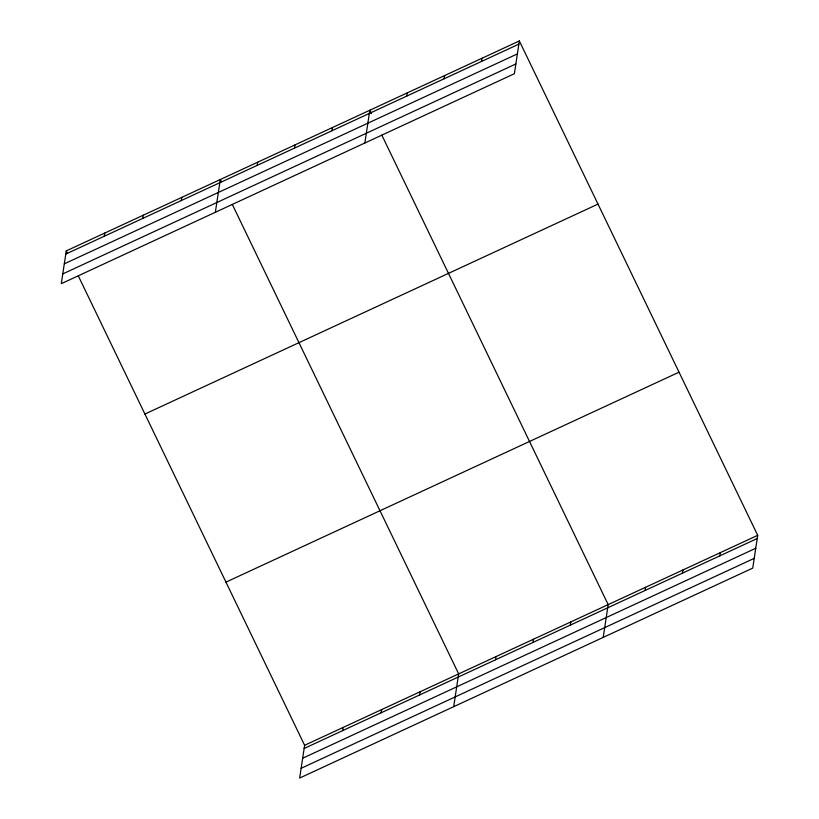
<?xml version="1.0" encoding="UTF-8"?>
<svg xmlns="http://www.w3.org/2000/svg" width="819" height="819" viewBox="0 0 819 819"><rect width="100%" height="100%" fill="white"/><g stroke="black" fill="none" stroke-linecap="round" stroke-linejoin="round"><path stroke-width="1.23" d="M66.257 250.901L61.302 283.671L514.383 73.72L519.338 40.95L66.257 250.901L67.342 253.163M104.279 236.251L104.771 233.057M142.793 218.407L143.274 215.213M181.306 200.563L181.787 197.359M215.346 212.285L220.301 179.515L221.396 181.787M257.197 165.397L257.688 162.193M294.584 148.075L295.065 144.871M331.961 130.753L332.442 127.559M364.864 143.008L369.819 110.237L371.457 113.636M78.276 275.829L304.617 745.28L299.662 778.05L752.743 568.099L757.698 535.329L519.338 40.95M406.715 96.11L407.197 92.916M342.649 730.63L343.13 727.436M444.103 78.788L444.584 75.594M381.152 712.786L381.644 709.592M481.48 61.466L481.961 58.272M419.666 694.942L420.157 691.738M453.706 706.664L458.66 673.894L232.32 204.443M495.556 659.776L496.048 656.572M532.944 642.454L533.425 639.25M570.321 625.132L570.802 621.938M603.224 637.387L608.179 604.617L381.838 135.155M645.075 590.489L645.567 587.295M682.462 573.167L682.944 569.973M719.84 555.845L720.321 552.651M65.766 254.095L518.857 44.144M64.291 263.851L517.383 53.9M62.776 273.915L515.857 63.964M144.912 414.045L598.003 204.095M225.952 582.135L679.043 372.184M304.617 745.28L757.698 535.329M304.136 748.474L757.217 538.523M302.651 758.23L755.742 548.28M301.136 768.294L754.217 558.343"/></g></svg>
